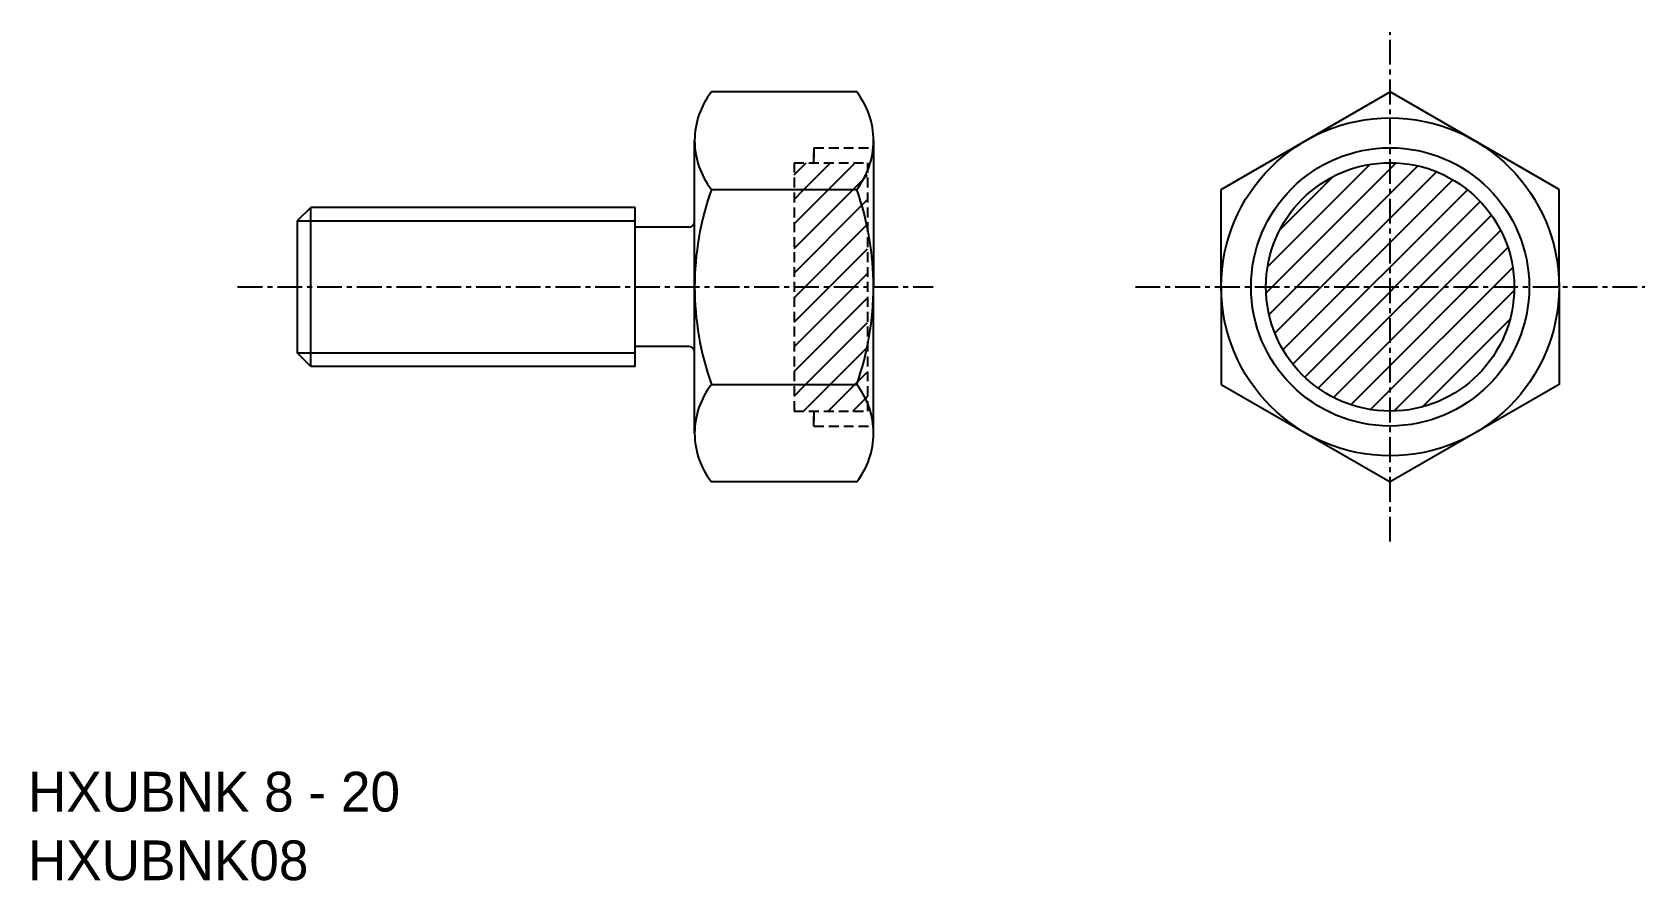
# Model space of a CAD drawing. Extents: x 13.7 to 94.9, y 16.5 to 59.2.
import ezdxf

# ---------------------------------------------------------------- set-up
doc = ezdxf.new("R2010")
doc.units = 0
doc.linetypes.add('CENTER', pattern=[2, 1.25, -0.25, 0.25, -0.25])
doc.linetypes.add('DASHED', pattern=[0.75, 0.5, -0.25])
doc.layers.get('0').update_dxf_attribs({"linetype": 'CONTINUOUS'})
doc.layers.add('CENTER', color=1, linetype='CENTER')

# ---------------------------------------------------------------- blocks, each defined once
blk = doc.blocks.new('*X2')
at = {"color": 0, "linetype": 'CONTINUOUS'}
for p, q in [((52.045, 52.045), (52.652, 52.652)), ((52.547, 51.309), (53.889, 52.652)), ((53.784, 51.309), (55.126, 52.652)), ((55.551, 51.838), (55.745, 52.033)), ((75.802, 46.104), (82.343, 52.645)), ((75.878, 47.417), (81.03, 52.569)), ((75.951, 45.015), (83.432, 52.496)), ((76.246, 44.072), (84.375, 52.201)), ((76.491, 49.267), (79.18, 51.956)), ((52.045, 48.333), (55.021, 51.309)), ((52.045, 49.57), (53.784, 51.309)), ((52.045, 50.808), (52.547, 51.309)), ((55.021, 51.309), (55.551, 51.838)), ((76.653, 43.242), (85.205, 51.794)), ((77.156, 42.508), (85.939, 51.291)), ((52.045, 47.095), (55.459, 50.51)), ((55.459, 50.51), (55.745, 50.795)), ((77.748, 41.863), (86.584, 50.698)), ((52.045, 45.858), (55.71, 49.523)), ((55.71, 49.523), (55.745, 49.558)), ((78.428, 41.305), (87.142, 50.019)), ((79.198, 40.838), (87.609, 49.249)), ((52.045, 44.621), (55.745, 48.321)), ((80.07, 40.472), (87.975, 48.377)), ((52.045, 43.383), (55.745, 47.083)), ((81.064, 40.229), (88.218, 47.382)), ((52.045, 42.146), (55.745, 45.846)), ((82.227, 40.154), (88.293, 46.22)), ((83.679, 40.369), (88.078, 44.768)), ((52.631, 41.494), (55.745, 44.608)), ((53.868, 41.494), (55.725, 43.351)), ((55.725, 43.351), (55.745, 43.371)), ((52.045, 40.908), (52.631, 41.494)), ((52.526, 40.152), (53.868, 41.494)), ((53.763, 40.152), (55.106, 41.494)), ((55.106, 41.494), (55.253, 41.641)), ((55.253, 41.641), (55.745, 42.133)), ((55.001, 40.152), (55.641, 40.791)), ((55.641, 40.791), (55.745, 40.896))]:
    blk.add_line(p, q, dxfattribs=at)

msp = doc.modelspace()

# ---------------------------------------------------------------- linework, layer by layer
at = {"color": 7, "linetype": 'CONTINUOUS'}
for p, q in [((55.202, 56.217), (47.889, 56.217)), ((73.545, 51.309), (82.045, 56.217)), ((90.545, 51.309), (82.045, 56.217)), ((47.045, 39.04), (47.045, 53.763)), ((56.045, 53.763), (56.045, 46.402)), ((47.889, 51.309), (55.202, 51.309)), ((73.545, 46.402), (73.545, 51.309)), ((90.545, 46.402), (90.545, 51.309)), ((27.722, 50.402), (27.045, 49.725)), ((27.722, 42.402), (27.722, 50.402)), ((44.045, 50.402), (27.722, 50.402)), ((44.045, 42.402), (44.045, 50.402)), ((27.045, 49.725), (27.045, 43.078)), ((46.745, 49.402), (44.045, 49.402)), ((56.045, 39.04), (56.045, 46.402)), ((73.545, 46.402), (73.545, 41.494)), ((90.545, 46.402), (90.545, 41.494)), ((27.722, 42.402), (27.045, 43.078)), ((46.745, 43.402), (44.045, 43.402)), ((44.045, 42.402), (27.722, 42.402)), ((47.889, 41.494), (55.202, 41.494)), ((73.545, 41.494), (82.045, 36.587)), ((90.545, 41.494), (82.045, 36.587)), ((55.202, 36.587), (47.889, 36.587))]:
    msp.add_line(p, q, dxfattribs=at)
at = {"color": 3, "linetype": 'DASHED'}
for p, q in [((53.045, 53.402), (56.045, 53.402)), ((53.045, 53.402), (53.045, 52.652)), ((53.045, 52.652), (53.045, 53.402)), ((52.045, 52.652), (55.745, 52.652)), ((52.045, 52.652), (52.045, 40.152)), ((55.745, 52.652), (55.745, 40.152)), ((52.045, 40.152), (55.745, 40.152)), ((53.045, 39.402), (53.045, 40.152)), ((53.045, 40.152), (53.045, 39.402)), ((53.045, 39.402), (56.045, 39.402))]:
    msp.add_line(p, q, dxfattribs=at)
at = {"color": 3, "linetype": 'CONTINUOUS'}
for p, q in [((27.045, 49.725), (44.045, 49.725)), ((27.045, 43.078), (44.045, 43.078))]:
    msp.add_line(p, q, dxfattribs=at)
at = {"color": 7, "linetype": 'CONTINUOUS'}
for radius in [8.5, 7, 6.25]:
    msp.add_circle((82.045, 46.402), radius, dxfattribs=at)
for centre, radius, start, end in [((51.036, 53.763), 3.991, 142.06418, 180), ((52.054, 53.763), 3.991, 0, 37.93582), ((51.036, 53.763), 3.991, 180, 217.93582), ((52.054, 53.763), 3.991, 322.06418, 0), ((61.745, 46.402), 14.7, 160.49786, 199.50214), ((41.345, 46.402), 14.7, 340.49786, 19.50214), ((46.745, 49.702), 0.3, 270, 0), ((46.745, 43.102), 0.3, 0, 90), ((51.036, 39.04), 3.991, 142.06418, 180), ((52.054, 39.04), 3.991, 0, 37.93582), ((51.036, 39.04), 3.991, 180, 217.93582), ((52.054, 39.04), 3.991, 322.06418, 0)]:
    msp.add_arc(centre, radius, start, end, dxfattribs=at)
at = {"layer": 'CENTER', "color": 1, "linetype": 'CENTER'}
for p, q in [((82.045, 33.587), (82.045, 59.217)), ((24.045, 46.402), (59.045, 46.402)), ((69.23, 46.402), (94.86, 46.402))]:
    msp.add_line(p, q, dxfattribs=at)

# ---------------------------------------------------------------- block references
at = {"color": 3, "linetype": 'CONTINUOUS'}
msp.add_blockref('*X2', (0, 0), dxfattribs=at)

# ---------------------------------------------------------------- texts
at = {"color": 7, "linetype": 'CONTINUOUS'}
for s, p in [('HXUBNK 8 - 20', (13.489, 20)), ('HXUBNK08', (13.489, 16.547))]:
    msp.add_text(s, height=2, dxfattribs=at).set_placement(p)

doc.saveas('drawing.dxf')
